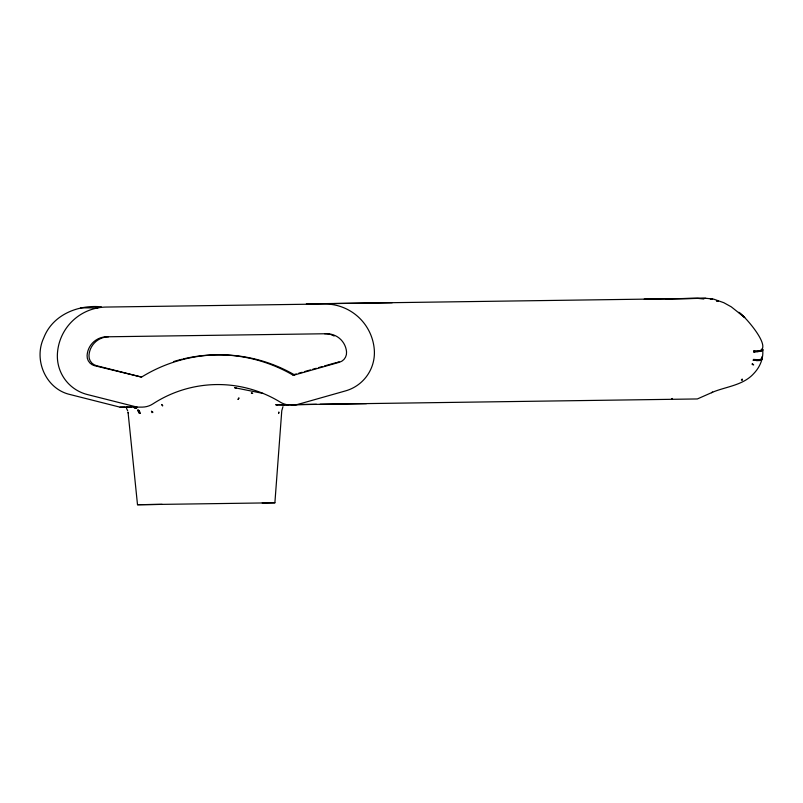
<?xml version="1.0" encoding="UTF-8"?>
<svg xmlns="http://www.w3.org/2000/svg" width="803" height="803" viewBox="0 0 803 803"><rect width="100%" height="100%" fill="white"/><g stroke="black" fill="none" stroke-linecap="round" stroke-linejoin="round"><path stroke-width="1.2" d="M713.676 299.148L723.794 302.691L731.272 306.836L744.742 317.556L738.78 312.327C743.277 314.184 777.565 352.647 755.462 351.222L753.736 350.6L753.866 352.065C755.733 351.563 763.342 351.855 762.198 349.576L762.609 349.074C763.874 357.967 760.009 367.041 753.897 373.415C743.006 385.661 725.671 386.514 711.518 392.647L712.652 392.195L697.365 398.95L320.116 404.25M762.76 350.249L762.147 348.904M262.24 502.979L274.887 502.788L281.773 410.734L282.967 406.689M753.284 360.276L753.435 359.423L759.206 359.774L762.127 358.6L760.913 360.336L753.284 360.276L756.546 359.794L756.356 360.718L757.952 359.834L757.751 360.778L759.206 359.774L758.996 360.738L761.144 359.363L760.913 360.336L762.228 358.118L761.625 356.994L761.896 359.543M762.228 358.118L762.007 359.031L762.057 357.576L761.836 358.459M135.556 407.743L135.416 408.255L136.6 408.315L133.659 407.432L135.556 407.743L134.733 407.864M671.93 399.272L672.452 398.459L671.559 399.272M139.863 412.12L139.18 412.903L140.374 413.354L139.391 413.445L137.634 410.203L138.447 409.952L139.22 410.985L138.497 411.487L139.863 412.12L138.909 412.23M753.866 352.065L757.018 351.011L757.058 351.734L758.454 350.781L758.504 351.523L759.738 350.53L759.799 351.282L760.832 350.269L760.893 351.031L761.716 350.008L761.766 350.77L762.699 349.506L762.85 349.998M182.974 359.001A148.926 148.906 90 0 1 292.724 374.941L296.257 373.947M298.606 373.275L302.139 372.271M304.498 371.608L310.39 369.942M312.738 369.27L316.272 368.276M318.63 367.603L322.164 366.61M324.522 365.937L336.296 362.605M294.611 374.941L339.368 362.273A9.917 9.907 0 0 0 346.545 351.915A19.824 19.824 0 0 0 326.52 333.737L106.608 336.798A19.824 19.824 0 0 0 87.095 355.528A9.917 9.907 0 0 0 94.563 365.686L141.549 377.089A148.926 148.906 -90 0 1 294.611 374.941L292.724 374.941M101.359 306.846C78.112 304.478 52.556 314.806 43.764 337.842C33.325 359.834 45.791 389.023 70.012 394.514L120.079 407.181L125.007 407.181M138.287 411.106L139.22 410.985L137.634 410.203M753.826 351.403L755.462 351.222M711.418 299.007L712.191 298.947L710.223 298.846M120.079 407.181L127.004 407.051M128.149 412.893L128.048 412.19L137.504 504.716L162.126 504.364M334.108 303.574L392.205 302.731M291.74 404.732L366.489 403.648M284.754 404.953L275.69 404.752L277.216 404.842M644.217 299.097L705.777 298.284L712.944 298.997M306.365 303.885L705.777 298.284M284.342 404.762L316.442 404.3M131.401 407.111L126.191 407.181L142.372 407.111A19.824 19.814 0 0 0 152.911 403.889A119.195 119.175 -90 0 1 280.217 402.102A19.824 19.814 0 0 0 290.847 405.023L295.885 404.953L345.571 390.88A39.648 39.638 -90 0 0 374.278 349.456A49.565 49.555 -90 0 0 324.201 303.996L106.187 307.057A49.565 49.555 -90 0 0 57.404 353.902A39.648 39.638 -90 0 0 87.266 394.514L137.333 407.181M671.991 298.736L666.169 298.816L667.715 298.917M274.887 502.788L137.504 504.716M712.191 298.947L710.454 298.907M80.712 307.86L97.966 307.86M276.874 404.812L288.066 404.863M667.524 298.917L665.938 298.806L697.596 298.345L703.85 298.997M263.123 393.44L234.576 387.688L236.212 388.02M141.549 377.089L96.45 365.686A9.917 9.907 0 0 1 88.982 355.528A19.824 19.824 0 0 1 108.505 336.798M126.462 408.285L127.707 410.815M324.623 333.737A19.824 19.824 0 0 1 330.073 334.419M331.127 334.741A19.824 19.824 0 0 1 334.168 336.035M173.659 361.571A148.926 148.906 90 0 1 181.799 359.282M339.067 361.671A9.917 9.907 0 0 1 337.471 362.273M278.852 412.2L278.571 413.465L278.852 412.2M752.371 363.679L752.16 364.462L753.636 364.893L752.371 363.679M238.892 398.057L238.079 399.332L238.892 398.057M742.153 379.217L741.36 379.929L742.353 380.311L742.153 379.217M152.761 412.18L152.038 412.652L151.446 411.146L152.761 412.18M162.658 405.776L161.674 404.521L162.658 405.776M718.263 301.095L716.647 300.954L718.263 301.095M252.052 393.169L251.319 393.008L252.704 393.47L252.052 393.169"/></g></svg>
